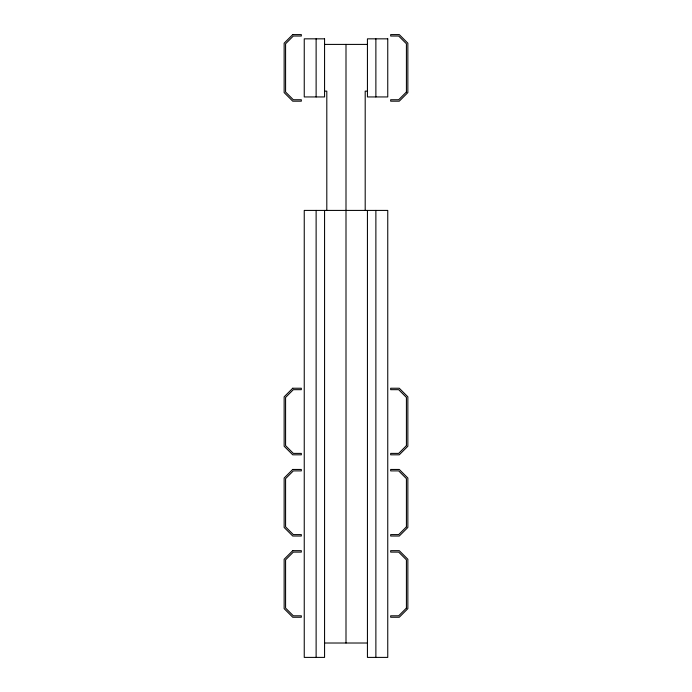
<?xml version="1.0" encoding="UTF-8"?>
<svg xmlns="http://www.w3.org/2000/svg" width="692" height="692" viewBox="0 0 692 692"><rect width="100%" height="100%" fill="white"/><g stroke="black" fill="none" stroke-linecap="round" stroke-linejoin="round"><path stroke-width="1.04" d="M324.565 44.409L367.435 44.409M324.565 91.136L326.806 91.136L326.806 210.42M367.435 91.136L365.194 91.136L365.194 210.42M324.565 643.015L367.435 643.015M375.877 38.838L375.877 96.941M375.877 210.42L375.877 657.4M367.435 210.42L367.435 657.4L387.754 657.4L387.754 210.42L304.246 210.42L304.246 657.4L324.565 657.4L324.565 210.42M346 44.409L346 643.015M316.123 38.838L316.123 96.941M316.123 210.42L316.123 657.4M292.733 34.6L284.144 43.189L284.144 92.59L292.733 101.179L301.323 101.179L301.323 99.743L293.322 99.743L285.58 92.001L285.58 43.778L293.322 36.036L301.323 36.036L301.323 34.6L292.733 34.6M406.42 92.001L398.678 99.743L390.677 99.743L390.677 101.179L399.267 101.179L407.856 92.59L407.856 43.189L399.267 34.6L390.677 34.6L390.677 36.036L398.678 36.036L406.42 43.778L406.42 92.001M292.733 388.238L284.144 396.827L284.144 446.236L292.733 454.817L301.323 454.817L301.323 453.39L293.322 453.39L285.58 445.639L285.58 397.424L293.322 389.674L301.323 389.674L301.323 388.238L292.733 388.238M292.733 469.453L284.144 478.042L284.144 527.451L292.733 536.032L301.323 536.032L301.323 534.605L293.322 534.605L285.58 526.854L285.58 478.639L293.322 470.889L301.323 470.889L301.323 469.453L292.733 469.453M292.733 550.668L284.144 559.257L284.144 608.657L292.733 617.247L301.323 617.247L301.323 615.811L293.322 615.811L285.58 608.069L285.58 559.845L293.322 552.104L301.323 552.104L301.323 550.668L292.733 550.668M406.42 445.639L398.678 453.39L390.677 453.39L390.677 454.817L399.267 454.817L407.856 446.236L407.856 396.827L399.267 388.238L390.677 388.238L390.677 389.674L398.678 389.674L406.42 397.424L406.42 445.639M406.42 526.854L398.678 534.605L390.677 534.605L390.677 536.032L399.267 536.032L407.856 527.451L407.856 478.042L399.267 469.453L390.677 469.453L390.677 470.889L398.678 470.889L406.42 478.639L406.42 526.854M406.42 608.069L398.678 615.811L390.677 615.811L390.677 617.247L399.267 617.247L407.856 608.657L407.856 559.257L399.267 550.668L390.677 550.668L390.677 552.104L398.678 552.104L406.42 559.845L406.42 608.069M324.565 38.838L304.246 38.838L304.246 96.941L324.565 96.941L324.565 38.838M387.754 38.838L367.435 38.838L367.435 96.941L387.754 96.941L387.754 38.838"/></g></svg>
